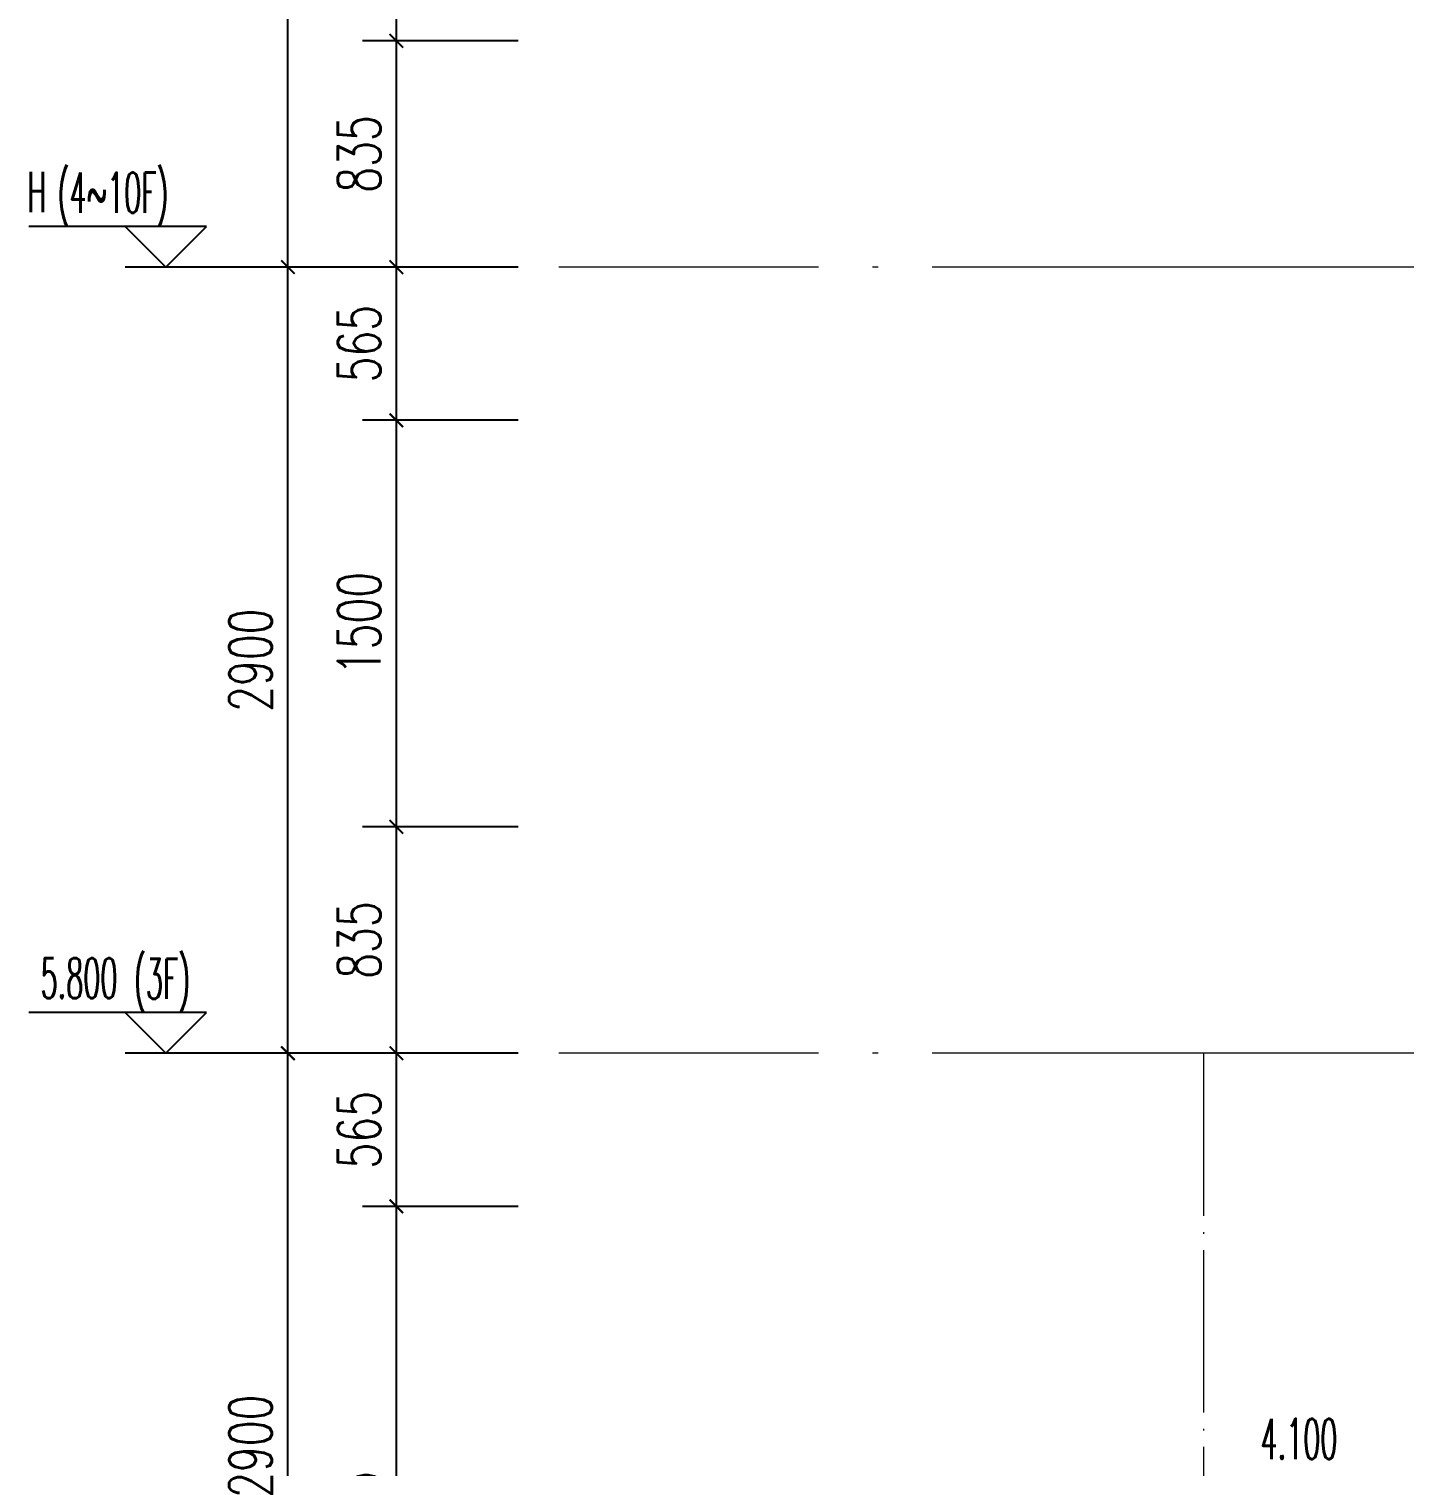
# Model space of a CAD drawing. Extents: x -668857 to 154266, y -275694 to 291306.
# Drawn here: x 37901 to 42975, y 210538 to 215841 of the extents above; entities that cross this region are included whole.
import ezdxf

# ---------------------------------------------------------------- set-up
doc = ezdxf.new("R2010")
doc.units = 0
doc.header["$LTSCALE"] = 1000
doc.linetypes.add('DOTE', pattern=[2.42, 2, -0.2, 0.02, -0.2])
doc.layers.get('0').update_dxf_attribs({"linetype": 'CONTINUOUS'})
doc.layers.get('DEFPOINTS').update_dxf_attribs({"linetype": 'CONTINUOUS'})
for name, color, linetype in [('DIM_ELEV', 3, 'CONTINUOUS'), ('PUB_DIM', 3, 'CONTINUOUS'), ('PUB_TEXT', 2, 'CONTINUOUS')]:
    doc.layers.add(name, color=color, linetype=linetype)
doc.layers.add('DOTE', color=19, linetype='DOTE', lineweight=9)
doc.styles.add('_TCH_DIM', font='SIMPLEX.shx', dxfattribs={"width": 0.7, "bigfont": 'GBCBIG.shx'})
doc.styles.add('_TCH_DIM_T3', font='SIMPLEX', dxfattribs={"width": 0.705882, "bigfont": 'GBCBIG'})
doc.dimstyles.new('_TCH_ARCH&&50', dxfattribs={"dimtxt": 157.5, "dimasz": 50, "dimexe": 125, "dimexo": 150, "dimgap": 58.75, "dimtad": 1, "dimdec": 0, "dimzin": 0, "dimdsep": 46, "dimtxsty": '_TCH_DIM_T3', "dimblk": 'ARCHTICK', "dimcen": 0.09, "dimclrt": 7, "dimazin": 0, "dimtfac": 1, "dimtdec": 0, "dimtix": 1, "dimtmove": 2, "dimatfit": 3, "dimldrblk": 'ARCHTICK', "dimfxl": 0, "dimtolj": 1, "dimtzin": 0, "dimarcsym": 0})

# ---------------------------------------------------------------- blocks, each defined once
blk = doc.blocks.new('_ArchTick')
at = {"color": 0, "linetype": 'ByBlock', "const_width": 0.15}
blk.add_lwpolyline([(-0.5, -0.5), (0.5, 0.5)], dxfattribs=at)
blk = doc.blocks.new('*D475')
at = {"layer": 'DEFPOINTS', "color": 0}
for p in [(39256.5, 211496.9), (39856.5, 211496.9), (39856.5, 209161.9)]:
    blk.add_point(p, dxfattribs=at)
at = {"layer": 'PUB_DIM', "color": 0, "lineweight": -2}
for p, q in [((39706.5, 211496.9), (39131.5, 211496.9)), ((39256.5, 209161.9), (39256.5, 211496.9)), ((39706.5, 209161.9), (39131.5, 209161.9))]:
    blk.add_line(p, q, dxfattribs=at)
at = {"layer": 'PUB_DIM', "color": 0, "lineweight": -2, "xscale": 50, "yscale": 50, "zscale": 50}
for p, rotation in [((39256.5, 211496.9), 90), ((39256.5, 209161.9), 270)]:
    blk.add_blockref('_ArchTick', p, dxfattribs=dict(at, rotation=rotation))
at = {"layer": 'PUB_DIM', "color": 7, "insert": (39119, 210329.4), "char_height": 157.5, "attachment_point": 5, "rotation": 90, "style": '_TCH_DIM_T3'}
blk.add_mtext('\\A1;2335', dxfattribs=at)
blk = doc.blocks.new('*D476')
at = {"layer": 'DEFPOINTS', "color": 0}
for p in [(39256.5, 212061.9), (39856.5, 212061.9), (39856.5, 211496.9)]:
    blk.add_point(p, dxfattribs=at)
at = {"layer": 'PUB_DIM', "color": 0, "lineweight": -2}
for p, q in [((39706.5, 212061.9), (39131.5, 212061.9)), ((39256.5, 211496.9), (39256.5, 212061.9)), ((39706.5, 211496.9), (39131.5, 211496.9))]:
    blk.add_line(p, q, dxfattribs=at)
at = {"layer": 'PUB_DIM', "color": 0, "lineweight": -2, "xscale": 50, "yscale": 50, "zscale": 50}
for p, rotation in [((39256.5, 212061.9), 90), ((39256.5, 211496.9), 270)]:
    blk.add_blockref('_ArchTick', p, dxfattribs=dict(at, rotation=rotation))
at = {"layer": 'PUB_DIM', "color": 7, "insert": (39119, 211779.4), "char_height": 157.5, "attachment_point": 5, "rotation": 90, "style": '_TCH_DIM_T3'}
blk.add_mtext('\\A1;565', dxfattribs=at)
blk = doc.blocks.new('*D477')
at = {"layer": 'DEFPOINTS', "color": 0}
for p in [(39256.5, 212896.9), (39856.5, 212896.9), (39856.5, 212061.9)]:
    blk.add_point(p, dxfattribs=at)
at = {"layer": 'PUB_DIM', "color": 0, "lineweight": -2}
for p, q in [((39706.5, 212896.9), (39131.5, 212896.9)), ((39256.5, 212061.9), (39256.5, 212896.9)), ((39706.5, 212061.9), (39131.5, 212061.9))]:
    blk.add_line(p, q, dxfattribs=at)
at = {"layer": 'PUB_DIM', "color": 0, "lineweight": -2, "xscale": 50, "yscale": 50, "zscale": 50}
for p, rotation in [((39256.5, 212896.9), 90), ((39256.5, 212061.9), 270)]:
    blk.add_blockref('_ArchTick', p, dxfattribs=dict(at, rotation=rotation))
at = {"layer": 'PUB_DIM', "color": 7, "insert": (39119, 212479.4), "char_height": 157.5, "attachment_point": 5, "rotation": 90, "style": '_TCH_DIM_T3'}
blk.add_mtext('\\A1;835', dxfattribs=at)
blk = doc.blocks.new('*D478')
at = {"layer": 'DEFPOINTS', "color": 0}
for p in [(39256.5, 214396.9), (39856.5, 214396.9), (39856.5, 212896.9)]:
    blk.add_point(p, dxfattribs=at)
at = {"layer": 'PUB_DIM', "color": 0, "lineweight": -2}
for p, q in [((39706.5, 214396.9), (39131.5, 214396.9)), ((39256.5, 212896.9), (39256.5, 214396.9)), ((39706.5, 212896.9), (39131.5, 212896.9))]:
    blk.add_line(p, q, dxfattribs=at)
at = {"layer": 'PUB_DIM', "color": 0, "lineweight": -2, "xscale": 50, "yscale": 50, "zscale": 50}
for p, rotation in [((39256.5, 214396.9), 90), ((39256.5, 212896.9), 270)]:
    blk.add_blockref('_ArchTick', p, dxfattribs=dict(at, rotation=rotation))
at = {"layer": 'PUB_DIM', "color": 7, "insert": (39119, 213646.9), "char_height": 157.5, "attachment_point": 5, "rotation": 90, "style": '_TCH_DIM_T3'}
blk.add_mtext('\\A1;1500', dxfattribs=at)
blk = doc.blocks.new('*D479')
at = {"layer": 'DEFPOINTS', "color": 0}
for p in [(39256.5, 214961.9), (39856.5, 214961.9), (39856.5, 214396.9)]:
    blk.add_point(p, dxfattribs=at)
at = {"layer": 'PUB_DIM', "color": 0, "lineweight": -2}
for p, q in [((39706.5, 214961.9), (39131.5, 214961.9)), ((39256.5, 214396.9), (39256.5, 214961.9)), ((39706.5, 214396.9), (39131.5, 214396.9))]:
    blk.add_line(p, q, dxfattribs=at)
at = {"layer": 'PUB_DIM', "color": 0, "lineweight": -2, "xscale": 50, "yscale": 50, "zscale": 50}
for p, rotation in [((39256.5, 214961.9), 90), ((39256.5, 214396.9), 270)]:
    blk.add_blockref('_ArchTick', p, dxfattribs=dict(at, rotation=rotation))
at = {"layer": 'PUB_DIM', "color": 7, "insert": (39119, 214679.4), "char_height": 157.5, "attachment_point": 5, "rotation": 90, "style": '_TCH_DIM_T3'}
blk.add_mtext('\\A1;565', dxfattribs=at)
blk = doc.blocks.new('*D480')
at = {"layer": 'DEFPOINTS', "color": 0}
for p in [(39256.5, 215796.9), (39856.5, 215796.9), (39856.5, 214961.9)]:
    blk.add_point(p, dxfattribs=at)
at = {"layer": 'PUB_DIM', "color": 0, "lineweight": -2}
for p, q in [((39706.5, 215796.9), (39131.5, 215796.9)), ((39256.5, 214961.9), (39256.5, 215796.9)), ((39706.5, 214961.9), (39131.5, 214961.9))]:
    blk.add_line(p, q, dxfattribs=at)
at = {"layer": 'PUB_DIM', "color": 0, "lineweight": -2, "xscale": 50, "yscale": 50, "zscale": 50}
for p, rotation in [((39256.5, 215796.9), 90), ((39256.5, 214961.9), 270)]:
    blk.add_blockref('_ArchTick', p, dxfattribs=dict(at, rotation=rotation))
at = {"layer": 'PUB_DIM', "color": 7, "insert": (39119, 215379.4), "char_height": 157.5, "attachment_point": 5, "rotation": 90, "style": '_TCH_DIM_T3'}
blk.add_mtext('\\A1;835', dxfattribs=at)
blk = doc.blocks.new('*D481')
at = {"layer": 'DEFPOINTS', "color": 0}
for p in [(39256.5, 217296.9), (39856.5, 217296.9), (39856.5, 215796.9)]:
    blk.add_point(p, dxfattribs=at)
at = {"layer": 'PUB_DIM', "color": 0, "lineweight": -2}
for p, q in [((39706.5, 217296.9), (39131.5, 217296.9)), ((39256.5, 215796.9), (39256.5, 217296.9)), ((39706.5, 215796.9), (39131.5, 215796.9))]:
    blk.add_line(p, q, dxfattribs=at)
at = {"layer": 'PUB_DIM', "color": 0, "lineweight": -2, "xscale": 50, "yscale": 50, "zscale": 50}
for p, rotation in [((39256.5, 217296.9), 90), ((39256.5, 215796.9), 270)]:
    blk.add_blockref('_ArchTick', p, dxfattribs=dict(at, rotation=rotation))
at = {"layer": 'PUB_DIM', "color": 7, "insert": (39119, 216546.9), "char_height": 157.5, "attachment_point": 5, "rotation": 90, "style": '_TCH_DIM_T3'}
blk.add_mtext('\\A1;1500', dxfattribs=at)
blk = doc.blocks.new('*D489')
at = {"layer": 'DEFPOINTS', "color": 0}
for p in [(38856.5, 217861.9), (39856.5, 217861.9), (39856.5, 214961.9)]:
    blk.add_point(p, dxfattribs=at)
at = {"layer": 'PUB_DIM', "color": 0, "lineweight": -2}
for p, q in [((39706.5, 217861.9), (38731.5, 217861.9)), ((38856.5, 214961.9), (38856.5, 217861.9)), ((39706.5, 214961.9), (38731.5, 214961.9))]:
    blk.add_line(p, q, dxfattribs=at)
at = {"layer": 'PUB_DIM', "color": 0, "lineweight": -2, "xscale": 50, "yscale": 50, "zscale": 50}
for p, rotation in [((38856.5, 217861.9), 90), ((38856.5, 214961.9), 270)]:
    blk.add_blockref('_ArchTick', p, dxfattribs=dict(at, rotation=rotation))
at = {"layer": 'PUB_DIM', "color": 7, "insert": (38719, 216411.9), "char_height": 157.5, "attachment_point": 5, "rotation": 90, "style": '_TCH_DIM_T3'}
blk.add_mtext('\\A1;2900', dxfattribs=at)
blk = doc.blocks.new('*D495')
at = {"layer": 'DEFPOINTS', "color": 0}
for p in [(38856.5, 212061.9), (39856.5, 212061.9), (39856.5, 209161.9)]:
    blk.add_point(p, dxfattribs=at)
at = {"layer": 'PUB_DIM', "color": 0, "lineweight": -2}
for p, q in [((39706.5, 212061.9), (38731.5, 212061.9)), ((38856.5, 209161.9), (38856.5, 212061.9)), ((39706.5, 209161.9), (38731.5, 209161.9))]:
    blk.add_line(p, q, dxfattribs=at)
at = {"layer": 'PUB_DIM', "color": 0, "lineweight": -2, "xscale": 50, "yscale": 50, "zscale": 50}
for p, rotation in [((38856.5, 212061.9), 90), ((38856.5, 209161.9), 270)]:
    blk.add_blockref('_ArchTick', p, dxfattribs=dict(at, rotation=rotation))
at = {"layer": 'PUB_DIM', "color": 7, "insert": (38719, 210611.9), "char_height": 157.5, "attachment_point": 5, "rotation": 90, "style": '_TCH_DIM_T3'}
blk.add_mtext('\\A1;2900', dxfattribs=at)
blk = doc.blocks.new('*D496')
at = {"layer": 'DEFPOINTS', "color": 0}
for p in [(38856.5, 214961.9), (39856.5, 214961.9), (39856.5, 212061.9)]:
    blk.add_point(p, dxfattribs=at)
at = {"layer": 'PUB_DIM', "color": 0, "lineweight": -2}
for p, q in [((39706.5, 214961.9), (38731.5, 214961.9)), ((38856.5, 212061.9), (38856.5, 214961.9)), ((39706.5, 212061.9), (38731.5, 212061.9))]:
    blk.add_line(p, q, dxfattribs=at)
at = {"layer": 'PUB_DIM', "color": 0, "lineweight": -2, "xscale": 50, "yscale": 50, "zscale": 50}
for p, rotation in [((38856.5, 214961.9), 90), ((38856.5, 212061.9), 270)]:
    blk.add_blockref('_ArchTick', p, dxfattribs=dict(at, rotation=rotation))
at = {"layer": 'PUB_DIM', "color": 7, "insert": (38719, 213511.9), "char_height": 157.5, "attachment_point": 5, "rotation": 90, "style": '_TCH_DIM_T3'}
blk.add_mtext('\\A1;2900', dxfattribs=at)

msp = doc.modelspace()

# ---------------------------------------------------------------- linework, layer by layer
at = {"layer": 'DIM_ELEV'}
for p, q in [((38556.5, 215111.89), (37900.5, 215111.89)), ((38406.5, 214961.89), (38256.5, 215111.89)), ((38406.5, 214961.89), (38556.5, 215111.89)), ((39256.5, 214961.89), (38256.5, 214961.89)), ((38556.5, 212211.89), (37900.5, 212211.89)), ((38406.5, 212061.89), (38256.5, 212211.89)), ((38406.5, 212061.89), (38556.5, 212211.89)), ((39256.5, 212061.89), (38256.5, 212061.89))]:
    msp.add_line(p, q, dxfattribs=at)
at = {"layer": 'DOTE', "linetype": 'DOTE'}
for p, q in [((55333.56, 214961.89), (39856.5, 214961.89)), ((55333.56, 214961.89), (39856.5, 214961.89)), ((55333.56, 212061.89), (39856.5, 212061.89))]:
    msp.add_line(p, q, dxfattribs=at)
at = {"layer": 'DOTE', "linetype": 'DOTE', "ltscale": 0.3}
msp.add_line((42233.52, 212061.89), (42233.52, 200184.89), dxfattribs=at)

# ---------------------------------------------------------------- texts
at = {"layer": 'PUB_TEXT', "style": '_TCH_DIM', "width": 0.494118}
for s, p in [('H', (37895.3, 215164.39)), ('(4~10F)', (38006.85, 215161.94)), ('5.800', (37944.3, 212264.39)), ('(3F)', (38288.6, 212261.94)), ('4.100', (42444.52, 210564.43))]:
    msp.add_text(s, height=148.75, dxfattribs=at).set_placement(p)

# ---------------------------------------------------------------- dimensions: what is measured, and where the dimension line sits
at = {"layer": 'PUB_DIM'}
for p1, p2, distance, picture, middle in [((39856.5, 214961.89), (39856.5, 217861.89), 1000, '*D489', (38719, 216411.89)), ((39856.5, 215796.93), (39856.5, 217296.93), 600, '*D481', (39119, 216546.93)), ((39856.5, 214961.89), (39856.5, 215796.93), 600, '*D480', (39119, 215379.41)), ((39856.5, 212061.89), (39856.5, 214961.89), 1000, '*D496', (38719, 213511.89)), ((39856.5, 214396.93), (39856.5, 214961.89), 600, '*D479', (39119, 214679.41)), ((39856.5, 212896.93), (39856.5, 214396.93), 600, '*D478', (39119, 213646.93)), ((39856.5, 212061.89), (39856.5, 212896.93), 600, '*D477', (39119, 212479.41)), ((39856.5, 209161.89), (39856.5, 212061.89), 1000, '*D495', (38719, 210611.89)), ((39856.5, 211496.91), (39856.5, 212061.89), 600, '*D476', (39119, 211779.4)), ((39856.5, 209161.89), (39856.5, 211496.91), 600, '*D475', (39119, 210329.4))]:
    dim = msp.add_aligned_dim(p1=p1, p2=p2, distance=distance, dimstyle='_TCH_ARCH&&50', dxfattribs=at)
    dim.commit()
    dim.dimension.update_dxf_attribs({"geometry": picture, "text_midpoint": middle})

doc.saveas('drawing.dxf')
